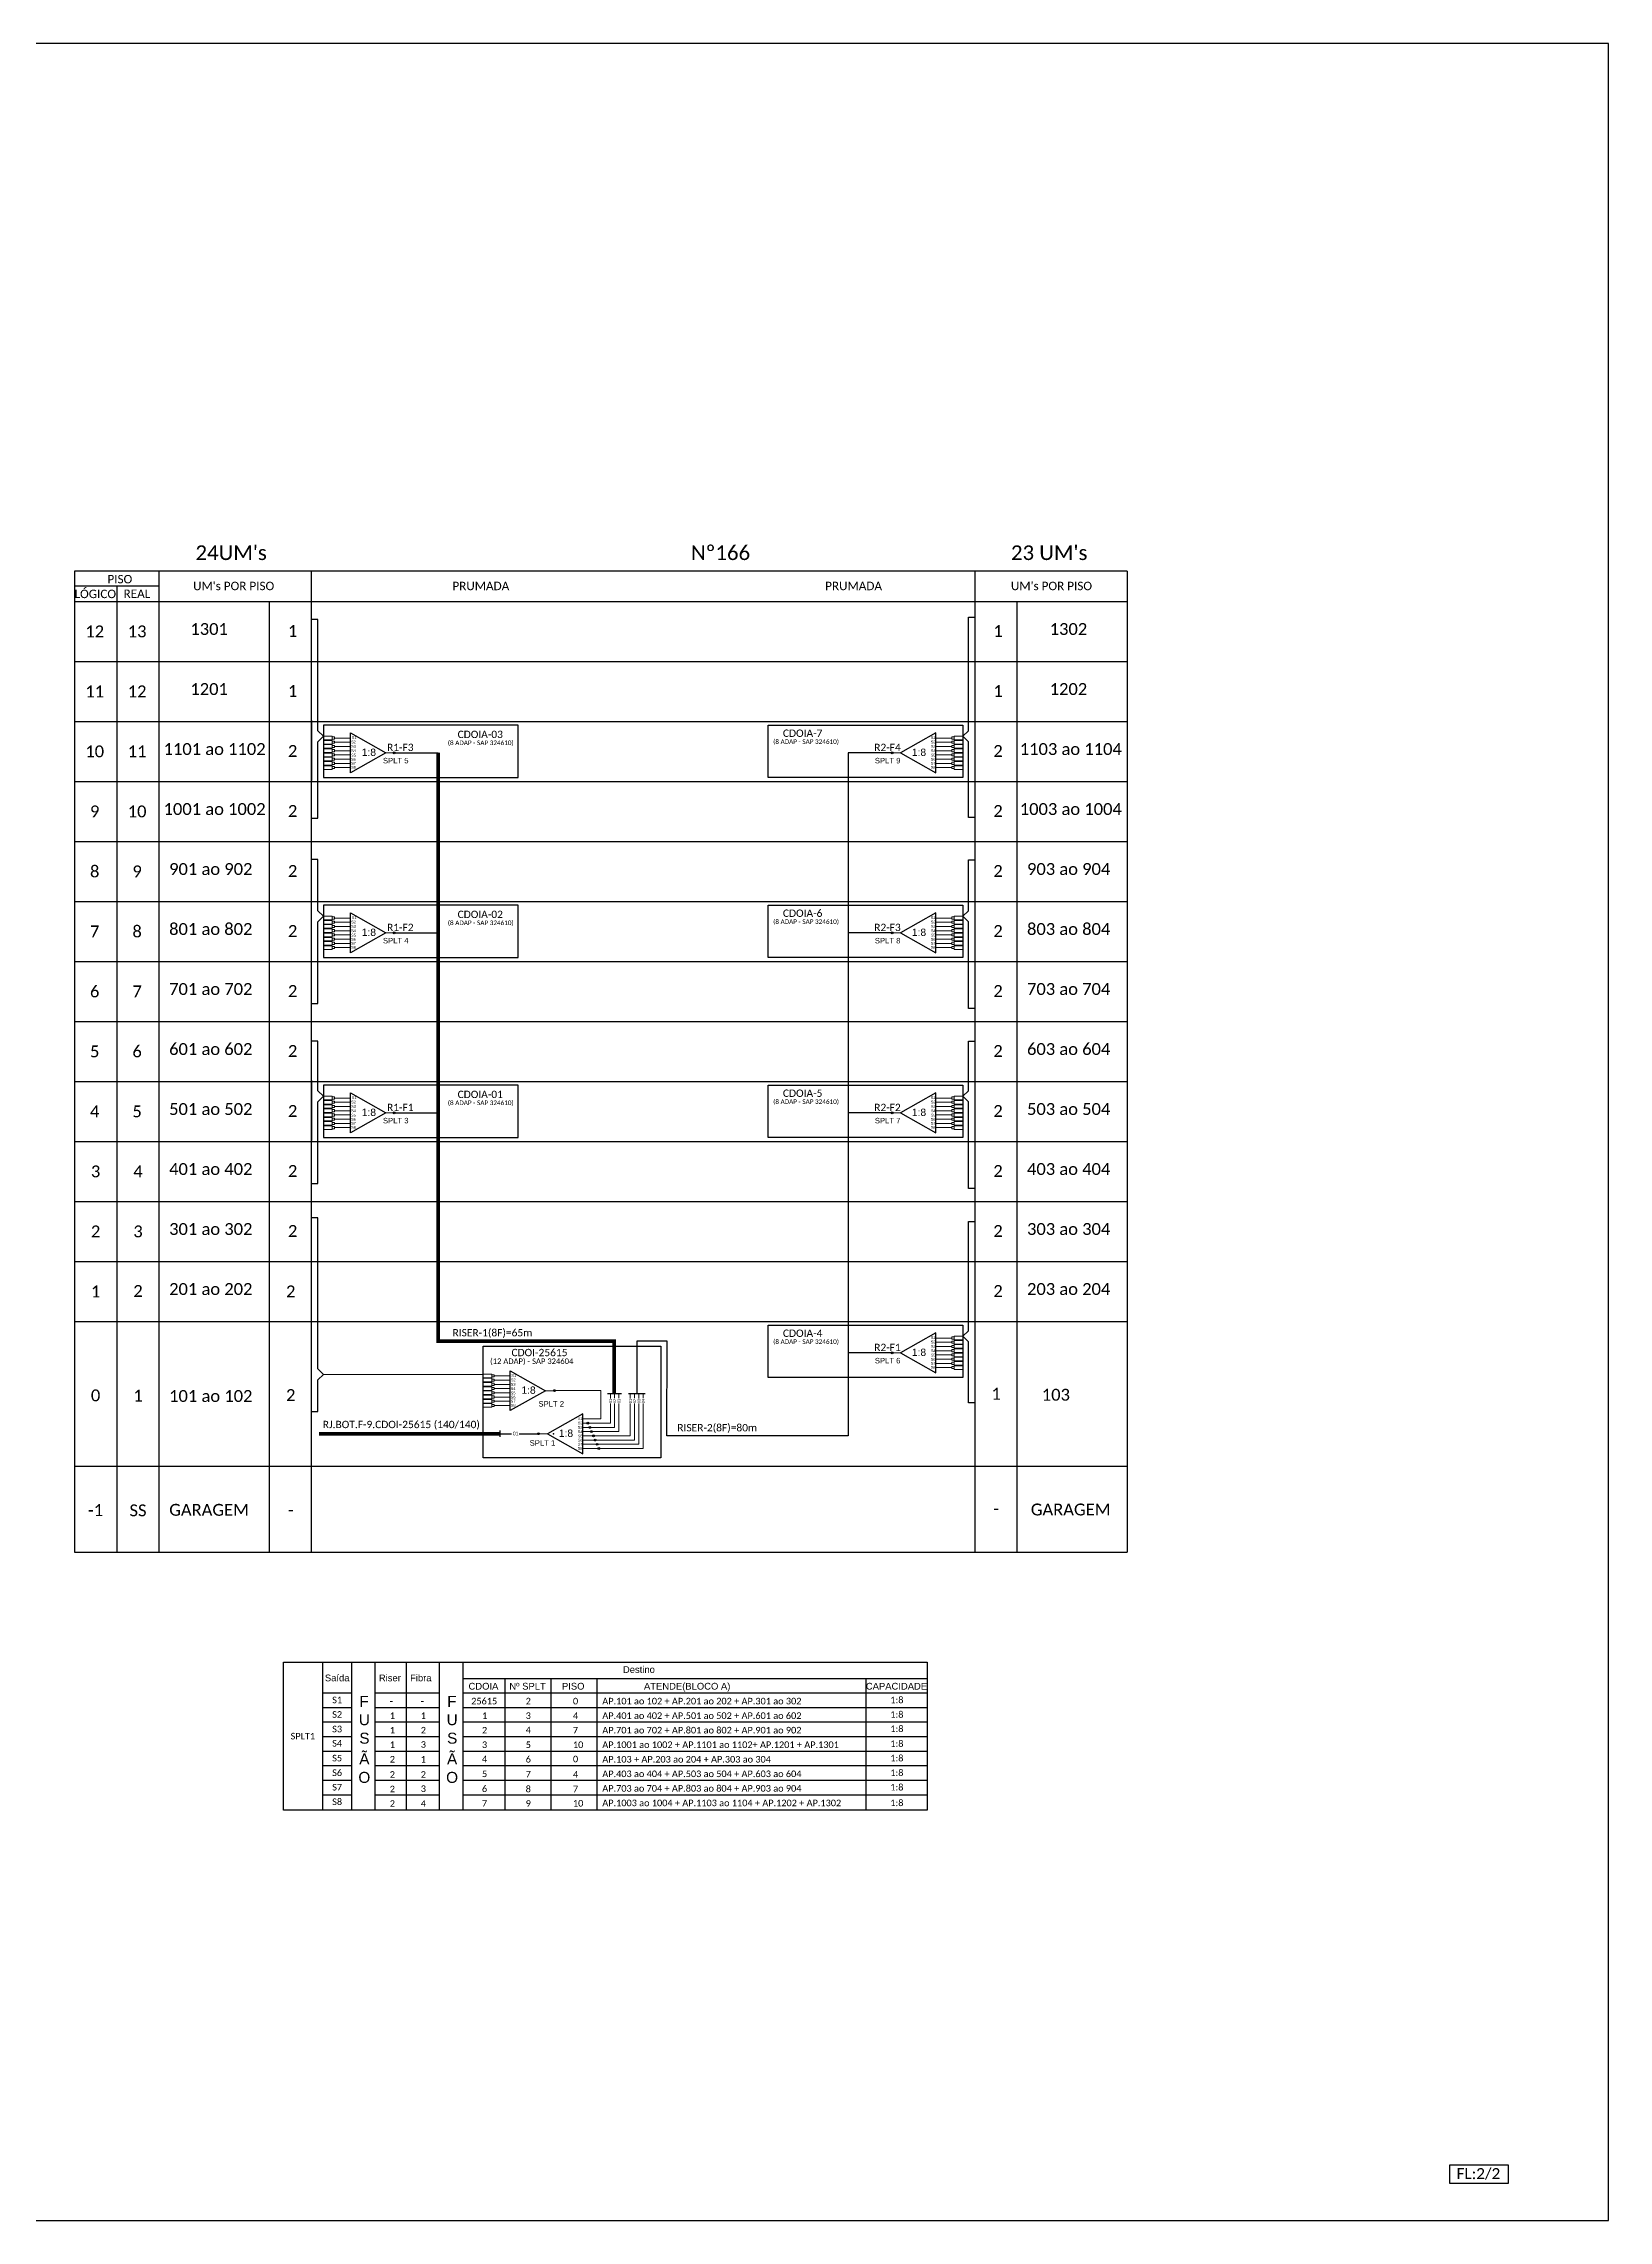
# Model space of a CAD drawing. Header units: metres. Extents: x -1286 to 457, y -500 to 94.
# Drawn here: x 30 to 457, y -500 to 94 of the extents above; entities that cross this region are included whole.
import ezdxf
from ezdxf.enums import TextEntityAlignment as Align

# ---------------------------------------------------------------- set-up
doc = ezdxf.new("R2010")
doc.units = ezdxf.units.M
doc.styles.add('ARIAL', font='arial.ttf')
doc.styles.add('WMF-Calibri0', font='calibri.ttf')

# ---------------------------------------------------------------- blocks, each defined once
blk = doc.blocks.new('SPLT_1-8_SC-APC_ESQ')
at = {"color": 3, "lineweight": 0}
for points in [[(2.41, -3.02), (0, -3.02)], [(2.41, -4), (0, -4)], [(2.41, -4.17), (0, -4.17)], [(2.41, -5.16), (0, -5.16)], [(2.41, -5.32), (0, -5.32)], [(2.41, -3.02), (2.41, -4)], [(2.41, -4.17), (2.41, -5.16)], [(2.41, -5.32), (2.41, -6.31)], [(2.99, -3.51), (7.37, -3.51)], [(7.37, -4.66), (2.99, -4.66)], [(7.37, -5.82), (2.99, -5.82)], [(2.41, -6.31), (0, -6.31)], [(2.41, -6.48), (0, -6.48)], [(2.41, -7.46), (0, -7.46)], [(2.41, -7.63), (0, -7.63)], [(2.41, -8.62), (0, -8.62)], [(2.41, -8.78), (0, -8.78)], [(2.41, -9.77), (0, -9.77)], [(2.41, -9.94), (0, -9.94)], [(2.41, -10.92), (0, -10.92)], [(2.41, -11.09), (0, -11.09)], [(2.41, -6.48), (2.41, -7.46)], [(2.41, -7.63), (2.41, -8.62)], [(2.41, -8.78), (2.41, -9.77)], [(2.41, -9.94), (2.41, -10.92)], [(2.41, -11.09), (2.41, -12.08)], [(7.37, -6.97), (2.99, -6.97)], [(7.37, -8.12), (2.99, -8.12)], [(7.37, -9.28), (2.99, -9.28)], [(7.37, -10.43), (2.99, -10.43)], [(7.37, -11.58), (2.99, -11.58)], [(2.41, -12.08), (0, -12.08)]]:
    blk.add_lwpolyline(points, dxfattribs=at)
for points in [[(2.99, -3.22), (2.41, -3.22), (2.41, -3.8), (2.99, -3.8)], [(2.99, -4.38), (2.41, -4.38), (2.41, -4.95), (2.99, -4.95)], [(2.99, -5.53), (2.41, -5.53), (2.41, -6.1), (2.99, -6.1)], [(2.99, -6.68), (2.41, -6.68), (2.41, -7.26), (2.99, -7.26)], [(2.99, -7.84), (2.41, -7.84), (2.41, -8.41), (2.99, -8.41)], [(2.99, -8.99), (2.41, -8.99), (2.41, -9.56), (2.99, -9.56)], [(2.99, -10.14), (2.41, -10.14), (2.41, -10.72), (2.99, -10.72)], [(2.99, -11.3), (2.41, -11.3), (2.41, -11.87), (2.99, -11.87)]]:
    blk.add_lwpolyline(points, close=True, dxfattribs=at)
at = {"color": 1}
blk.add_lwpolyline([(7.37, -2.1), (17.04, -7.55), (7.37, -13), (7.37, -2.1)], dxfattribs=at)
at = {"color": 1, "lineweight": 0}
blk.add_lwpolyline([(17.04, -7.55), (19.26, -7.55)], dxfattribs=at)
at = {"color": 1, "style": 'ARIAL'}
for s, height, p in [('S3', 0.75, (7.55, -6.18)), ('S2', 0.75, (7.56, -4.97)), ('S1', 0.75, (7.7, -3.78)), ('S5', 0.75, (7.55, -8.57)), ('S4', 0.75, (7.55, -7.36)), ('S6', 0.75, (7.55, -9.69)), ('S7', 0.75, (7.55, -10.78)), ('S8', 0.75, (7.55, -11.9)), ('1:8', 2, (10.45, -8.4))]:
    blk.add_text(s, height=height, dxfattribs=at).set_placement(p)
blk = doc.blocks.new('SPLT_1-8_SC-APC')
at = {"color": 1}
blk.add_lwpolyline([(-7.37, -2.1), (-17.04, -7.55), (-7.37, -13), (-7.37, -2.1)], dxfattribs=at)
at = {"color": 3, "lineweight": 0}
for points in [[(-2.99, -3.51), (-7.37, -3.51)], [(-7.37, -4.66), (-2.99, -4.66)], [(-7.37, -5.82), (-2.99, -5.82)], [(-2.41, -3.02), (-2.41, -4)], [(-2.41, -3.02), (0, -3.02)], [(-2.41, -4), (0, -4)], [(-2.41, -4.17), (-2.41, -5.16)], [(-2.41, -4.17), (0, -4.17)], [(-2.41, -5.16), (0, -5.16)], [(-2.41, -5.32), (-2.41, -6.31)], [(-2.41, -5.32), (0, -5.32)], [(-7.37, -6.97), (-2.99, -6.97)], [(-7.37, -8.12), (-2.99, -8.12)], [(-7.37, -9.28), (-2.99, -9.28)], [(-7.37, -10.43), (-2.99, -10.43)], [(-7.37, -11.58), (-2.99, -11.58)], [(-2.41, -6.31), (0, -6.31)], [(-2.41, -6.48), (-2.41, -7.46)], [(-2.41, -6.48), (0, -6.48)], [(-2.41, -7.46), (0, -7.46)], [(-2.41, -7.63), (-2.41, -8.62)], [(-2.41, -7.63), (0, -7.63)], [(-2.41, -8.62), (0, -8.62)], [(-2.41, -8.78), (-2.41, -9.77)], [(-2.41, -8.78), (0, -8.78)], [(-2.41, -9.77), (0, -9.77)], [(-2.41, -9.94), (-2.41, -10.92)], [(-2.41, -9.94), (0, -9.94)], [(-2.41, -10.92), (0, -10.92)], [(-2.41, -11.09), (-2.41, -12.08)], [(-2.41, -11.09), (0, -11.09)], [(-2.41, -12.08), (0, -12.08)]]:
    blk.add_lwpolyline(points, dxfattribs=at)
for points in [[(-2.99, -3.22), (-2.41, -3.22), (-2.41, -3.8), (-2.99, -3.8)], [(-2.99, -4.38), (-2.41, -4.38), (-2.41, -4.95), (-2.99, -4.95)], [(-2.99, -5.53), (-2.41, -5.53), (-2.41, -6.1), (-2.99, -6.1)], [(-2.99, -6.68), (-2.41, -6.68), (-2.41, -7.26), (-2.99, -7.26)], [(-2.99, -7.84), (-2.41, -7.84), (-2.41, -8.41), (-2.99, -8.41)], [(-2.99, -8.99), (-2.41, -8.99), (-2.41, -9.56), (-2.99, -9.56)], [(-2.99, -10.14), (-2.41, -10.14), (-2.41, -10.72), (-2.99, -10.72)], [(-2.99, -11.3), (-2.41, -11.3), (-2.41, -11.87), (-2.99, -11.87)]]:
    blk.add_lwpolyline(points, close=True, dxfattribs=at)
at = {"color": 1, "lineweight": 0}
blk.add_lwpolyline([(-17.04, -7.55), (-19.26, -7.55)], dxfattribs=at)
at = {"color": 1, "style": 'ARIAL'}
for s, height, p in [('S1', 0.75, (-8.74, -3.78)), ('S2', 0.75, (-8.74, -4.97)), ('S3', 0.75, (-8.74, -6.18)), ('1:8', 2, (-13.91, -8.4)), ('S4', 0.75, (-8.74, -7.36)), ('S5', 0.75, (-8.74, -8.57)), ('S6', 0.75, (-8.74, -9.69)), ('S7', 0.75, (-8.74, -10.78)), ('S8', 0.75, (-8.74, -11.9))]:
    blk.add_text(s, height=height, dxfattribs=at).set_placement(p)
blk = doc.blocks.new('SPLITTER_')
blk.add_point((0, 0))
at = {"style": 'ARIAL', "flags": 4}
blk.add_attdef('SPLT', (0, -3.26), '', height=1.5, dxfattribs=at)

msp = doc.modelspace()

# ---------------------------------------------------------------- hatches: boundary and pattern name
h = msp.add_hatch(color=3)
h.dxf.hatch_style = 1
edge = h.paths.add_edge_path()
edge.add_arc((125.66, -99.34), 0.242, 0, 360)
h = msp.add_hatch(color=3)
h.dxf.hatch_style = 1
edge = h.paths.add_edge_path()
edge.add_arc((261.57, -99.34), 0.242, 0, 360)
h = msp.add_hatch(color=3)
h.dxf.hatch_style = 1
edge = h.paths.add_edge_path()
edge.add_arc((125.66, -148.46), 0.242, 0, 360)
h = msp.add_hatch(color=3)
h.dxf.hatch_style = 1
edge = h.paths.add_edge_path()
edge.add_arc((261.57, -148.46), 0.242, 0, 360)
h = msp.add_hatch(color=3)
h.dxf.hatch_style = 1
edge = h.paths.add_edge_path()
edge.add_arc((125.66, -197.57), 0.242, 0, 360)
h = msp.add_hatch(color=3)
h.dxf.hatch_style = 1
edge = h.paths.add_edge_path()
edge.add_arc((261.57, -197.57), 0.242, 0, 360)
h = msp.add_hatch(color=3)
h.dxf.hatch_style = 1
edge = h.paths.add_edge_path()
edge.add_arc((261.57, -263.06), 0.242, 0, 360)
h = msp.add_hatch(color=3)
h.dxf.hatch_style = 1
edge = h.paths.add_edge_path()
edge.add_arc((169.46, -273.38), 0.256, 0, 360)
h = msp.add_hatch(color=3)
h.dxf.hatch_style = 1
edge = h.paths.add_edge_path()
edge.add_arc((165.05, -285.14), 0.242, 0, 360)
h = msp.add_hatch(color=3)
h.dxf.hatch_style = 1
edge = h.paths.add_edge_path()
edge.add_arc((178.54, -282.26), 0.242, 0, 360)
h = msp.add_hatch(color=3)
h.dxf.hatch_style = 1
edge = h.paths.add_edge_path()
edge.add_arc((179.04, -283.41), 0.242, 0, 360)
h = msp.add_hatch(color=3)
h.dxf.hatch_style = 1
edge = h.paths.add_edge_path()
edge.add_arc((179.54, -284.56), 0.242, 0, 360)
h = msp.add_hatch(color=3)
h.dxf.hatch_style = 1
edge = h.paths.add_edge_path()
edge.add_arc((180.04, -285.72), 0.242, 0, 360)
h = msp.add_hatch(color=3)
h.dxf.hatch_style = 1
edge = h.paths.add_edge_path()
edge.add_arc((180.54, -286.87), 0.242, 0, 360)
h = msp.add_hatch(color=3)
h.dxf.hatch_style = 1
edge = h.paths.add_edge_path()
edge.add_arc((181.04, -288.02), 0.242, 0, 360)
h = msp.add_hatch(color=3)
h.dxf.hatch_style = 1
edge = h.paths.add_edge_path()
edge.add_arc((181.54, -289.18), 0.242, 0, 360)

# ---------------------------------------------------------------- linework, layer by layer
at = {"color": 5}
for p, q in [((125.66, -99.34), (137.69, -99.34)), ((125.66, -148.46), (137.69, -148.46)), ((125.66, -197.57), (137.69, -197.57))]:
    msp.add_line(p, q, dxfattribs=at)
at = {"color": 6}
for p, q in [((261.57, -99.34), (249.54, -99.34)), ((261.57, -148.46), (249.54, -148.46)), ((261.57, -197.57), (249.54, -197.57)), ((261.57, -263.06), (249.54, -263.06))]:
    msp.add_line(p, q, dxfattribs=at)
at = {"color": 5, "lineweight": 0}
for p, q in [((184.66, -282.26), (184.66, -276.9)), ((185.82, -283.41), (185.82, -276.9)), ((186.97, -284.56), (186.97, -276.9)), ((178.78, -282.26), (184.66, -282.26)), ((179.28, -283.41), (185.82, -283.41)), ((179.78, -284.56), (186.97, -284.56))]:
    msp.add_line(p, q, dxfattribs=at)
at = {"color": 6, "lineweight": 0}
for p, q in [((190.11, -285.72), (190.11, -276.9)), ((191.26, -286.87), (191.26, -276.9)), ((192.42, -288.02), (192.42, -276.9)), ((193.58, -289.18), (193.58, -276.9)), ((180.28, -285.72), (190.11, -285.72)), ((180.78, -286.87), (191.26, -286.87)), ((181.28, -288.02), (192.42, -288.02)), ((181.78, -289.18), (193.58, -289.18))]:
    msp.add_line(p, q, dxfattribs=at)
for p, q in [((95.47, -347.48), (271.11, -347.48)), ((95.47, -387.89), (95.47, -347.48)), ((106.13, -347.48), (106.13, -387.89)), ((114.01, -347.48), (114.01, -387.89)), ((120.49, -387.89), (120.49, -347.48)), ((128.94, -347.48), (128.94, -387.89)), ((137.95, -347.48), (137.95, -387.89)), ((144.43, -347.48), (144.43, -387.89)), ((271.11, -347.48), (271.11, -387.89)), ((106.13, -355.86), (114.01, -355.86)), ((120.49, -355.86), (137.95, -355.86)), ((144.43, -351.89), (271.11, -351.89)), ((144.43, -355.86), (271.11, -355.86)), ((155.84, -351.89), (155.84, -387.89)), ((168.41, -351.89), (168.41, -387.89)), ((180.96, -351.89), (180.96, -387.89)), ((254.32, -351.89), (254.32, -387.89)), ((106.13, -359.82), (114.01, -359.82)), ((120.49, -359.82), (137.95, -359.82)), ((144.43, -359.82), (271.11, -359.82)), ((106.13, -363.79), (114.01, -363.79)), ((106.13, -367.76), (114.01, -367.76)), ((120.49, -363.79), (137.95, -363.79)), ((120.49, -367.76), (137.95, -367.76)), ((144.43, -363.79), (271.11, -363.79)), ((144.43, -367.76), (271.11, -367.76)), ((106.13, -371.73), (114.01, -371.73)), ((120.49, -371.73), (137.95, -371.73)), ((144.43, -371.73), (271.11, -371.73)), ((106.13, -375.7), (114.01, -375.7)), ((106.13, -379.67), (114.01, -379.67)), ((120.49, -375.7), (137.95, -375.7)), ((120.49, -379.67), (137.95, -379.67)), ((144.43, -375.7), (271.11, -375.7)), ((144.43, -379.67), (271.11, -379.67)), ((106.13, -383.63), (114.01, -383.63)), ((120.49, -383.63), (137.95, -383.63)), ((144.43, -383.63), (271.11, -383.63)), ((271.11, -387.89), (95.47, -387.89))]:
    msp.add_line(p, q)
msp.add_lwpolyline([(-384.06, -499.81), (456.94, -499.81), (456.94, 94.19), (-384.06, 94.19)], close=True)
at = {"color": 0}
for points in [[(325.64, -49.8), (38.45, -49.8)], [(61.59, -53.91), (38.45, -53.91)]]:
    msp.add_lwpolyline(points, dxfattribs=at)
for points in [[(38.45, -49.8), (38.45, -58.02)], [(61.59, -58.02), (61.59, -49.8)], [(103.18, -58.02), (103.18, -49.8)], [(284.05, -49.8), (284.05, -58.02)], [(325.64, -49.8), (325.64, -58.02)], [(38.45, -58.02), (38.45, -317.45)], [(38.45, -58.02), (325.64, -58.02)], [(38.45, -58.02), (325.64, -58.02)], [(38.45, -58.02), (325.64, -58.02)], [(38.45, -58.02), (325.64, -58.02)], [(38.45, -58.02), (325.64, -58.02)], [(38.45, -58.02), (325.64, -58.02)], [(38.45, -58.02), (325.64, -58.02)], [(50.02, -53.91), (50.02, -58.02)], [(50.02, -58.02), (50.02, -317.45)], [(61.59, -317.45), (61.59, -58.02)], [(91.61, -58.02), (91.61, -317.45)], [(103.18, -317.45), (103.18, -58.02)], [(284.05, -58.02), (284.05, -317.45)], [(295.62, -317.45), (295.62, -58.02)], [(325.64, -58.02), (325.64, -317.45)], [(38.45, -74.4), (325.64, -74.4)], [(38.45, -74.4), (325.64, -74.4)], [(38.45, -90.77), (325.64, -90.77)], [(38.45, -90.77), (325.64, -90.77)], [(38.45, -107.14), (325.64, -107.14)], [(38.45, -107.14), (325.64, -107.14)], [(38.45, -123.51), (325.64, -123.51)], [(38.45, -123.51), (325.64, -123.51)], [(38.45, -139.88), (325.64, -139.88)], [(38.45, -156.25), (325.64, -156.25)], [(38.45, -172.63), (325.64, -172.63)], [(38.45, -189), (325.64, -189)], [(38.45, -205.37), (325.64, -205.37)], [(38.45, -221.74), (325.64, -221.74)], [(38.45, -238.11), (325.64, -238.11)], [(38.45, -254.49), (325.64, -254.49)], [(38.45, -294.02), (325.64, -294.02)], [(38.45, -317.45), (325.64, -317.45)]]:
    msp.add_lwpolyline(points)
at = {"color": 3}
for points in [[(103.18, -117.13), (104.83, -117.13), (104.84, -96.32), (106.4, -94.81), (104.84, -93.3), (104.84, -62.92), (103.18, -62.92)], [(284.05, -116.97), (282.4, -116.97), (282.4, -96.32), (280.83, -94.81), (282.4, -93.3), (282.4, -62.3), (284.05, -62.3)], [(103.18, -90.56), (103.18, -106.93)], [(103.18, -167.77), (104.83, -167.77), (104.84, -145.43), (106.4, -143.93), (104.84, -142.42), (104.84, -128.49), (103.18, -128.49)], [(284.05, -169.14), (282.4, -169.14), (282.4, -145.43), (280.83, -143.93), (282.4, -142.42), (282.4, -128.51), (284.05, -128.51)], [(103.18, -216.89), (104.83, -216.89), (104.84, -194.55), (106.4, -193.04), (104.84, -191.53), (104.84, -178.05), (103.18, -178.05)], [(284.05, -218.25), (282.4, -218.25), (282.4, -194.55), (280.83, -193.04), (282.4, -191.53), (282.4, -178.05), (284.05, -178.05)], [(103.18, -188.79), (103.18, -205.16)], [(103.18, -279.09), (104.84, -279.09), (104.84, -270.47), (106.41, -268.96), (104.85, -267.45), (104.85, -226.26), (103.19, -226.26)], [(284.05, -276.74), (282.4, -276.74), (282.4, -260.04), (280.83, -258.53), (282.4, -257.02), (282.4, -227.25), (284.05, -227.25)], [(106.41, -268.96), (149.95, -268.85)], [(154.58, -285.13), (157.74, -285.13)], [(159.82, -285.14), (165.05, -285.14)]]:
    msp.add_lwpolyline(points, dxfattribs=at)
at = {"color": 1}
for points in [[(159.53, -91.79), (106.4, -91.79), (106.4, -106.11), (159.53, -106.11)], [(227.7, -91.79), (280.83, -91.79), (280.83, -106.11), (227.7, -106.11)], [(159.53, -140.91), (106.4, -140.91), (106.4, -155.23), (159.53, -155.23)], [(227.7, -140.91), (280.83, -140.91), (280.83, -155.23), (227.7, -155.23)], [(159.53, -190.03), (106.4, -190.03), (106.4, -204.34), (159.53, -204.34)], [(227.7, -190.03), (280.83, -190.03), (280.83, -204.34), (227.7, -204.34)], [(149.95, -261.2), (198.41, -261.2), (198.41, -291.71), (149.95, -291.71)], [(227.7, -255.51), (280.83, -255.51), (280.83, -269.83), (227.7, -269.83)]]:
    msp.add_lwpolyline(points, close=True, dxfattribs=at)
at = {"color": 5, "const_width": 1}
msp.add_lwpolyline([(185.69, -274.19), (185.69, -259.91), (137.69, -259.91), (137.69, -99.34)], dxfattribs=at)
at = {"color": 6}
for points in [[(249.54, -99.34), (249.54, -285.69), (200.04, -285.69), (200.14, -259.89), (191.89, -259.89), (191.89, -274.19)], [(189.63, -274.19), (194.15, -274.19)]]:
    msp.add_lwpolyline(points, dxfattribs=at)
at = {"color": 7, "lineweight": 0}
for points in [[(169.46, -273.38), (182.05, -273.38), (182.05, -275.51)], [(182.05, -275.51), (182.05, -281.1)], [(177.16, -281.1), (178.28, -281.1), (182.05, -281.1)], [(177.16, -282.26), (178.54, -282.26)], [(177.16, -283.41), (179.04, -283.41)], [(177.16, -284.56), (179.54, -284.56)], [(177.16, -285.72), (180.04, -285.72)], [(177.16, -286.87), (180.54, -286.87)], [(177.16, -288.02), (181.04, -288.02)], [(177.16, -289.18), (181.54, -289.18)]]:
    msp.add_lwpolyline(points, dxfattribs=at)
at = {"color": 5}
msp.add_lwpolyline([(183.9, -274.19), (187.74, -274.19)], dxfattribs=at)
at = {"color": 5, "lineweight": 0}
for points in [[(184.66, -274.19), (184.66, -275.48)], [(185.82, -274.19), (185.82, -275.47)], [(186.97, -274.19), (186.97, -275.47)]]:
    msp.add_lwpolyline(points, dxfattribs=at)
at = {"color": 6, "lineweight": 0}
for points in [[(190.11, -274.19), (190.11, -275.51)], [(191.26, -274.19), (191.26, -275.47)], [(192.42, -274.19), (192.42, -275.48)], [(193.58, -274.19), (193.58, -275.47)]]:
    msp.add_lwpolyline(points, dxfattribs=at)
at = {"color": 1, "const_width": 1}
msp.add_lwpolyline([(105.16, -285.13), (154.58, -285.13)], dxfattribs=at)
at = {"color": 1}
for points in [[(154.58, -285.99), (154.58, -284.26)], [(177.16, -279.69), (167.5, -285.14), (177.16, -290.59), (177.16, -279.69)]]:
    msp.add_lwpolyline(points, dxfattribs=at)
at = {"color": 1, "lineweight": 0}
msp.add_lwpolyline([(167.5, -285.14), (165.27, -285.14)], dxfattribs=at)
at = {"color": 7}
msp.add_lwpolyline([(413.64, -484.64), (429.57, -484.64), (429.57, -489.7), (413.64, -489.7)], close=True, dxfattribs=at)
at = {"color": 3}
for centre, radius in [((125.66, -99.34), 0.242), ((261.57, -99.34), 0.242), ((125.66, -148.46), 0.242), ((261.57, -148.46), 0.242), ((125.66, -197.57), 0.242), ((261.57, -197.57), 0.242), ((261.57, -263.06), 0.242), ((169.46, -273.38), 0.256), ((165.05, -285.14), 0.242), ((178.54, -282.26), 0.242), ((179.04, -283.41), 0.242), ((179.54, -284.56), 0.242), ((180.04, -285.72), 0.242), ((180.54, -286.87), 0.242), ((181.04, -288.02), 0.242), ((181.54, -289.18), 0.242)]:
    msp.add_circle(centre, radius, dxfattribs=at)

# ---------------------------------------------------------------- block references
for p in [(106.4, -91.79), (106.4, -140.91), (106.4, -190.03), (149.95, -265.84)]:
    msp.add_blockref('SPLT_1-8_SC-APC_ESQ', p)
for p in [(280.83, -91.79), (280.83, -140.91), (280.83, -190.03), (280.83, -255.51)]:
    msp.add_blockref('SPLT_1-8_SC-APC', p, dxfattribs=at)
ref = msp.add_blockref('SPLITTER_', (169.18, -285.14), dxfattribs=dict(xscale=-1))
ref.add_attrib('SPLT', 'SPLT 1', (162.65, -288.4), dxfattribs={"height": 1.5, "style": 'ARIAL'})

# ---------------------------------------------------------------- texts
at = {"color": 0, "style": 'WMF-Calibri0'}
for s, height, p in [("24UM's", 4, (71.48, -46.74)), ('Nº166', 4, (206.66, -46.74)), ("23 UM's", 4, (293.94, -46.74)), ('     PISO', 2.3, (43.41, -53.1)), ("UM's POR PISO", 2.3, (70.84, -54.96)), ('PRUMADA', 2.3, (141.57, -54.96)), ('PRUMADA', 2.3, (243.26, -54.96)), ("UM's POR PISO", 2.3, (293.94, -54.96)), ('  LÓGICO', 2.3, (36.87, -57.13)), ('    REAL', 2.3, (48.63, -57.08))]:
    msp.add_text(s, height=height, dxfattribs=at).set_placement(p)
at = {"color": 7}
for s, height, style, p in [('1301', 3.24, 'WMF-Calibri0', (70.09, -67.18)), ('1302', 3.24, 'WMF-Calibri0', (304.51, -67.18)), ('1201', 3.24, 'WMF-Calibri0', (70.09, -83.56)), ('1202', 3.24, 'WMF-Calibri0', (304.51, -83.56)), ('1101 ao 1102', 3.24, 'WMF-Calibri0', (62.78, -99.93)), ('1103 ao 1104', 3.24, 'WMF-Calibri0', (296.35, -99.93)), ('1001 ao 1002', 3.24, 'WMF-Calibri0', (62.78, -116.3)), ('1003 ao 1004', 3.24, 'WMF-Calibri0', (296.35, -116.3)), ('901 ao 902', 3.24, 'WMF-Calibri0', (64.3, -132.67)), ('903 ao 904', 3.24, 'WMF-Calibri0', (298.33, -132.67)), ('801 ao 802', 3.24, 'WMF-Calibri0', (64.3, -149.04)), ('803 ao 804', 3.24, 'WMF-Calibri0', (298.33, -149.04)), ('701 ao 702', 3.24, 'WMF-Calibri0', (64.3, -165.41)), ('703 ao 704', 3.24, 'WMF-Calibri0', (298.33, -165.41)), ('601 ao 602', 3.24, 'WMF-Calibri0', (64.3, -181.79)), ('603 ao 604', 3.24, 'WMF-Calibri0', (298.33, -181.79)), ('501 ao 502', 3.24, 'WMF-Calibri0', (64.3, -198.16)), ('503 ao 504', 3.24, 'WMF-Calibri0', (298.33, -198.16)), ('401 ao 402', 3.24, 'WMF-Calibri0', (64.3, -214.53)), ('403 ao 404', 3.24, 'WMF-Calibri0', (298.33, -214.53)), ('301 ao 302', 3.24, 'WMF-Calibri0', (64.3, -230.9)), ('303 ao 304', 3.24, 'WMF-Calibri0', (298.33, -230.9)), ('201 ao 202', 3.24, 'WMF-Calibri0', (64.3, -247.27)), ('203 ao 204', 3.24, 'WMF-Calibri0', (298.33, -247.27)), ('101 ao 102', 3.24, 'WMF-Calibri0', (64.3, -276.46)), ('103', 3.24, 'WMF-Calibri0', (302.36, -276.12)), ('SPLT 2', 1.5, 'ARIAL', (165.04, -277.74)), ('GARAGEM', 3.24, 'WMF-Calibri0', (64.33, -307.52)), ('GARAGEM', 3.24, 'WMF-Calibri0', (299.36, -307.43)), ('-', 1.79, 'WMF-Calibri0', (124.49, -358.99)), ('1', 1.79, 'WMF-Calibri0', (124.49, -362.96)), ('-', 1.79, 'WMF-Calibri0', (132.94, -358.99)), ('1', 1.79, 'WMF-Calibri0', (132.94, -362.96)), ('25615', 1.793, 'WMF-Calibri0', (146.7, -358.99)), ('1', 1.79, 'WMF-Calibri0', (149.69, -362.96)), ('2', 1.79, 'WMF-Calibri0', (161.57, -358.99)), ('3', 1.79, 'WMF-Calibri0', (161.57, -362.96)), ('4', 1.79, 'WMF-Calibri0', (174.46, -362.96)), ('0', 1.79, 'WMF-Calibri0', (174.46, -358.99)), ('AP.101 ao 102 + AP.201 ao 202 + AP.301 ao 302', 1.7927, 'WMF-Calibri0', (182.47, -358.99)), ('AP.401 ao 402 + AP.501 ao 502 + AP.601 ao 602', 1.7927, 'WMF-Calibri0', (182.47, -362.96)), ('1', 1.79, 'WMF-Calibri0', (124.49, -366.92)), ('2', 1.79, 'WMF-Calibri0', (132.94, -366.92)), ('2', 1.79, 'WMF-Calibri0', (149.64, -366.92)), ('4', 1.79, 'WMF-Calibri0', (161.57, -366.85)), ('7', 1.79, 'WMF-Calibri0', (174.46, -366.92)), ('AP.701 ao 702 + AP.801 ao 802 + AP.901 ao 902', 1.7927, 'WMF-Calibri0', (182.47, -366.92)), ('2', 1.79, 'WMF-Calibri0', (124.49, -374.86)), ('1', 1.79, 'WMF-Calibri0', (124.49, -370.89)), ('3', 1.79, 'WMF-Calibri0', (132.94, -370.81)), ('1', 1.79, 'WMF-Calibri0', (132.94, -374.86)), ('4', 1.79, 'WMF-Calibri0', (149.64, -374.78)), ('3', 1.79, 'WMF-Calibri0', (149.64, -370.89)), ('5', 1.79, 'WMF-Calibri0', (161.57, -370.89)), ('6', 1.79, 'WMF-Calibri0', (161.57, -374.86)), ('0', 1.79, 'WMF-Calibri0', (174.46, -374.78)), ('10', 1.793, 'WMF-Calibri0', (174.46, -370.89)), ('AP.1001 ao 1002 + AP.1101 ao 1102+ AP.1201 + AP.1301', 1.7927, 'WMF-Calibri0', (182.47, -370.89)), ('AP.103 + AP.203 ao 204 + AP.303 ao 304', 1.7927, 'WMF-Calibri0', (182.47, -374.86)), ('2', 1.79, 'WMF-Calibri0', (124.49, -379)), ('2', 1.79, 'WMF-Calibri0', (132.94, -379)), ('5', 1.79, 'WMF-Calibri0', (149.64, -378.83)), ('7', 1.79, 'WMF-Calibri0', (161.57, -378.93)), ('4', 1.79, 'WMF-Calibri0', (174.46, -379)), ('AP.403 ao 404 + AP.503 ao 504 + AP.603 ao 604', 1.7927, 'WMF-Calibri0', (182.47, -378.83)), ('2', 1.79, 'WMF-Calibri0', (124.49, -382.97)), ('2', 1.79, 'WMF-Calibri0', (124.49, -386.94)), ('4', 1.79, 'WMF-Calibri0', (132.94, -386.94)), ('3', 1.79, 'WMF-Calibri0', (132.94, -382.89)), ('6', 1.79, 'WMF-Calibri0', (149.64, -382.89)), ('7', 1.79, 'WMF-Calibri0', (149.64, -386.86)), ('8', 1.79, 'WMF-Calibri0', (161.57, -382.97)), ('9', 1.79, 'WMF-Calibri0', (161.57, -386.94)), ('7', 1.79, 'WMF-Calibri0', (174.46, -382.97)), ('10', 1.793, 'WMF-Calibri0', (174.46, -386.86)), ('AP.703 ao 704 + AP.803 ao 804 + AP.903 ao 904', 1.7927, 'WMF-Calibri0', (182.47, -382.8)), ('AP.1003 ao 1004 + AP.1103 ao 1104 + AP.1202 + AP.1302', 1.7927, 'WMF-Calibri0', (182.47, -386.77))]:
    msp.add_text(s, height=height, dxfattribs=dict(at, style=style)).set_placement(p)
at = {"color": 1}
for s, height, style, p in [('CDOIA-03', 2, 'WMF-Calibri0', (143, -95.31)), ('CDOIA-7', 2, 'WMF-Calibri0', (231.74, -94.99)), ('CDOIA-02', 2, 'WMF-Calibri0', (143, -144.42)), ('CDOIA-6', 2, 'WMF-Calibri0', (231.74, -144.1)), ('CDOIA-01', 2, 'WMF-Calibri0', (143, -193.54)), ('CDOIA-5', 2, 'WMF-Calibri0', (231.74, -193.22)), ('CDOIA-4', 2, 'WMF-Calibri0', (231.74, -258.71)), ('CDOI-25615', 2, 'WMF-Calibri0', (157.69, -263.98)), ('RJ.BOT.F-9.CDOI-25615 (140/140)', 2, 'WMF-Calibri0', (106.21, -283.61)), ('1:8', 2, 'ARIAL', (170.62, -285.99)), ('S1', 0.75, 'ARIAL', (175.79, -281.37)), ('S2', 0.75, 'ARIAL', (175.79, -282.56)), ('S3', 0.75, 'ARIAL', (175.79, -283.77)), ('S4', 0.75, 'ARIAL', (175.79, -284.95)), ('S5', 0.75, 'ARIAL', (175.79, -286.16)), ('S6', 0.75, 'ARIAL', (175.79, -287.28)), ('S7', 0.75, 'ARIAL', (175.79, -288.38)), ('S8', 0.75, 'ARIAL', (175.79, -289.5))]:
    msp.add_text(s, height=height, dxfattribs=dict(at, style=style)).set_placement(p)
at = {"color": 7, "style": 'ARIAL', "text_generation_flag": 6}
for s, p in [('SPLT 5', (122.62, -102.22)), ('SPLT 9', (256.81, -102.22)), ('SPLT 4', (122.62, -151.34)), ('SPLT 8', (256.81, -151.34)), ('SPLT 3', (122.62, -200.45)), ('SPLT 7', (256.81, -200.45)), ('SPLT 6', (256.81, -265.94))]:
    msp.add_text(s, height=1.5, rotation=180, dxfattribs=at).set_placement(p)
at = {"color": 5, "style": 'WMF-Calibri0'}
for s, p in [('R1-F3', (123.74, -98.86)), ('R1-F2', (123.74, -147.98)), ('R1-F1', (123.74, -197.1)), ('RISER-1(8F)=65m', (141.61, -258.57))]:
    msp.add_text(s, height=2, dxfattribs=at).set_placement(p)
at = {"color": 1, "style": 'WMF-Calibri0'}
for s, height, p in [('(8 ADAP - SAP 324610)', 1.25, (149.3, -97.23)), ('(8 ADAP - SAP 324610)', 1.25, (238.05, -96.91)), ('(8 ADAP - SAP 324610)', 1.25, (149.3, -146.35)), ('(8 ADAP - SAP 324610)', 1.25, (238.05, -146.03)), ('(8 ADAP - SAP 324610)', 1.25, (149.3, -195.46)), ('(8 ADAP - SAP 324610)', 1.25, (238.05, -195.15)), ('(8 ADAP - SAP 324610)', 1.25, (238.05, -260.63)), ('(12 ADAP) - SAP 324604', 1.5, (163.22, -266.1))]:
    msp.add_text(s, height=height, dxfattribs=at).set_placement(p, align=Align.CENTER)
at = {"color": 6, "style": 'WMF-Calibri0'}
for s, p in [('R2-F4', (256.64, -98.86)), ('R2-F3', (256.64, -147.98)), ('R2-F2', (256.64, -197.1)), ('R2-F1', (256.64, -262.58)), ('RISER-2(8F)=80m', (202.93, -284.49))]:
    msp.add_text(s, height=2, dxfattribs=at).set_placement(p)
at = {"style": 'ARIAL'}
for s, p in [('01', (184.71, -276.19)), ('02', (185.87, -276.19)), ('03', (187.03, -276.19)), ('01', (190.16, -276.22)), ('02', (191.32, -276.22)), ('03', (192.47, -276.22)), ('04', (193.63, -276.22))]:
    msp.add_text(s, height=0.75, rotation=90, dxfattribs=at).set_placement(p, align=Align.MIDDLE_CENTER)
for s, height, p in [('01', 1, (158.83, -285.07)), ('Destino', 1.84, (192.45, -349.48)), ('Saída', 1.84, (110.15, -351.77)), ('Riser', 1.84, (124.51, -351.77)), ('Fibra', 1.84, (132.96, -351.77)), ('CDOIA', 1.84, (150.04, -354.03)), ('Nº SPLT', 1.84, (162.07, -354.03)), ('PISO', 1.84, (174.53, -354.03)), ('ATENDE(BLOCO A)', 1.84, (205.62, -354.03)), ('CAPACIDADE', 1.84, (262.72, -354.03))]:
    msp.add_text(s, height=height, dxfattribs=at).set_placement(p, align=Align.MIDDLE_CENTER)
at = {"linetype": 'Continuous', "style": 'ARIAL'}
for s, p in [('U', (116.05, -364.66)), ('F', (116.2, -359.66)), ('U', (139.99, -364.66)), ('F', (140.14, -359.66)), ('S', (116.18, -369.71)), ('S', (140.12, -369.71)), ('Ã', (116.16, -375.36)), ('Ã', (140.1, -375.36)), ('O', (115.92, -380.41)), ('O', (139.86, -380.41))]:
    msp.add_text(s, height=3, dxfattribs=at).set_placement(p)
at = {"style": 'WMF-Calibri0'}
msp.add_text('FL:2/2', height=3, dxfattribs=at).set_placement((415.51, -488.52))
at = {"color": 7, "style": 'WMF-Calibri0'}
for tag, flags, p in [('12', 4, (43.99, -66.21)), ('13', 4, (55.56, -66.21)), ('1', 4, (97.99, -66.1)), ('1', 4, (290.42, -66.1)), ('11', 4, (43.99, -82.58)), ('12', 4, (55.56, -82.58)), ('1', 4, (97.99, -82.47)), ('1', 4, (290.42, -82.47)), ('10', 4, (43.99, -98.95)), ('11', 4, (55.56, -98.95)), ('2', 4, (97.99, -98.84)), ('2', 4, (290.42, -98.84)), ('9', 4, (43.99, -115.33)), ('10', 4, (55.56, -115.33)), ('2', 4, (97.99, -115.21)), ('2', 4, (290.42, -115.21)), ('8', 4, (43.99, -131.7)), ('9', 4, (55.56, -131.7)), ('2', 4, (97.99, -131.58)), ('2', 4, (290.42, -131.58)), ('7', 4, (43.99, -148.07)), ('8', 4, (55.56, -148.07)), ('2', 4, (97.99, -147.96)), ('2', 4, (290.42, -147.96)), ('6', 4, (43.99, -164.44)), ('7', 4, (55.56, -164.44)), ('2', 4, (97.99, -164.33)), ('2', 4, (290.42, -164.33)), ('5', 4, (43.99, -180.81)), ('6', 4, (55.56, -180.81)), ('2', 4, (97.99, -180.7)), ('2', 4, (290.42, -180.7)), ('4', 4, (43.99, -197.18)), ('5', 4, (55.56, -197.18)), ('2', 4, (97.99, -197.07)), ('2', 4, (290.42, -197.07)), ('3', 4, (44.24, -213.56)), ('4', 4, (55.81, -213.56)), ('2', 4, (97.99, -213.44)), ('2', 4, (290.42, -213.44)), ('2', 4, (44.24, -229.93)), ('3', 4, (55.81, -229.93)), ('2', 4, (97.99, -229.81)), ('2', 4, (290.42, -229.81)), ('1', 4, (44.24, -246.3)), ('2', 12, (55.81, -246.18)), ('2', 4, (97.47, -246.3)), ('2', 4, (290.42, -246.19)), ('0', 4, (44.24, -274.67)), ('1', 12, (55.81, -274.74)), ('2', 4, (97.47, -274.59)), ('1', 4, (289.91, -274.22)), ('-1', 4, (44.24, -305.98)), ('SS', 12, (55.81, -306.05)), ('-', 4, (97.47, -305.9)), ('-', 4, (289.91, -305.53))]:
    msp.add_attdef(tag, text='XX', height=3.24, dxfattribs=dict(at, flags=flags)).set_placement(p, align=Align.MIDDLE_CENTER)
at = {"color": 7, "lineweight": 0, "style": 'WMF-Calibri0', "flags": 8}
for tag, p, s in [('S1', (108.78, -358.67), 'S1'), ('S2', (108.78, -362.64), 'S2'), ('1:8', (261.04, -358.67), '1:8'), ('1:8', (261.04, -362.64), '1:8'), ('SPLT1', (97.43, -368.55), 'XX'), ('S3', (108.78, -366.61), 'S3'), ('1:8', (261.04, -366.53), '1:8'), ('S4', (108.78, -370.5), 'S4'), ('S5', (108.78, -374.55), 'S5'), ('1:8', (261.04, -370.58), '1:8'), ('1:8', (261.04, -374.55), '1:8'), ('S6', (108.78, -378.52), 'S6'), ('1:8', (261.04, -378.52), '1:8'), ('S7', (108.78, -382.48), 'S7'), ('S8', (108.78, -386.45), 'S8'), ('1:8', (261.04, -382.48), '1:8'), ('1:8', (261.04, -386.74), '1:8')]:
    msp.add_attdef(tag, p, s, height=1.793, dxfattribs=at)

doc.saveas('drawing.dxf')
